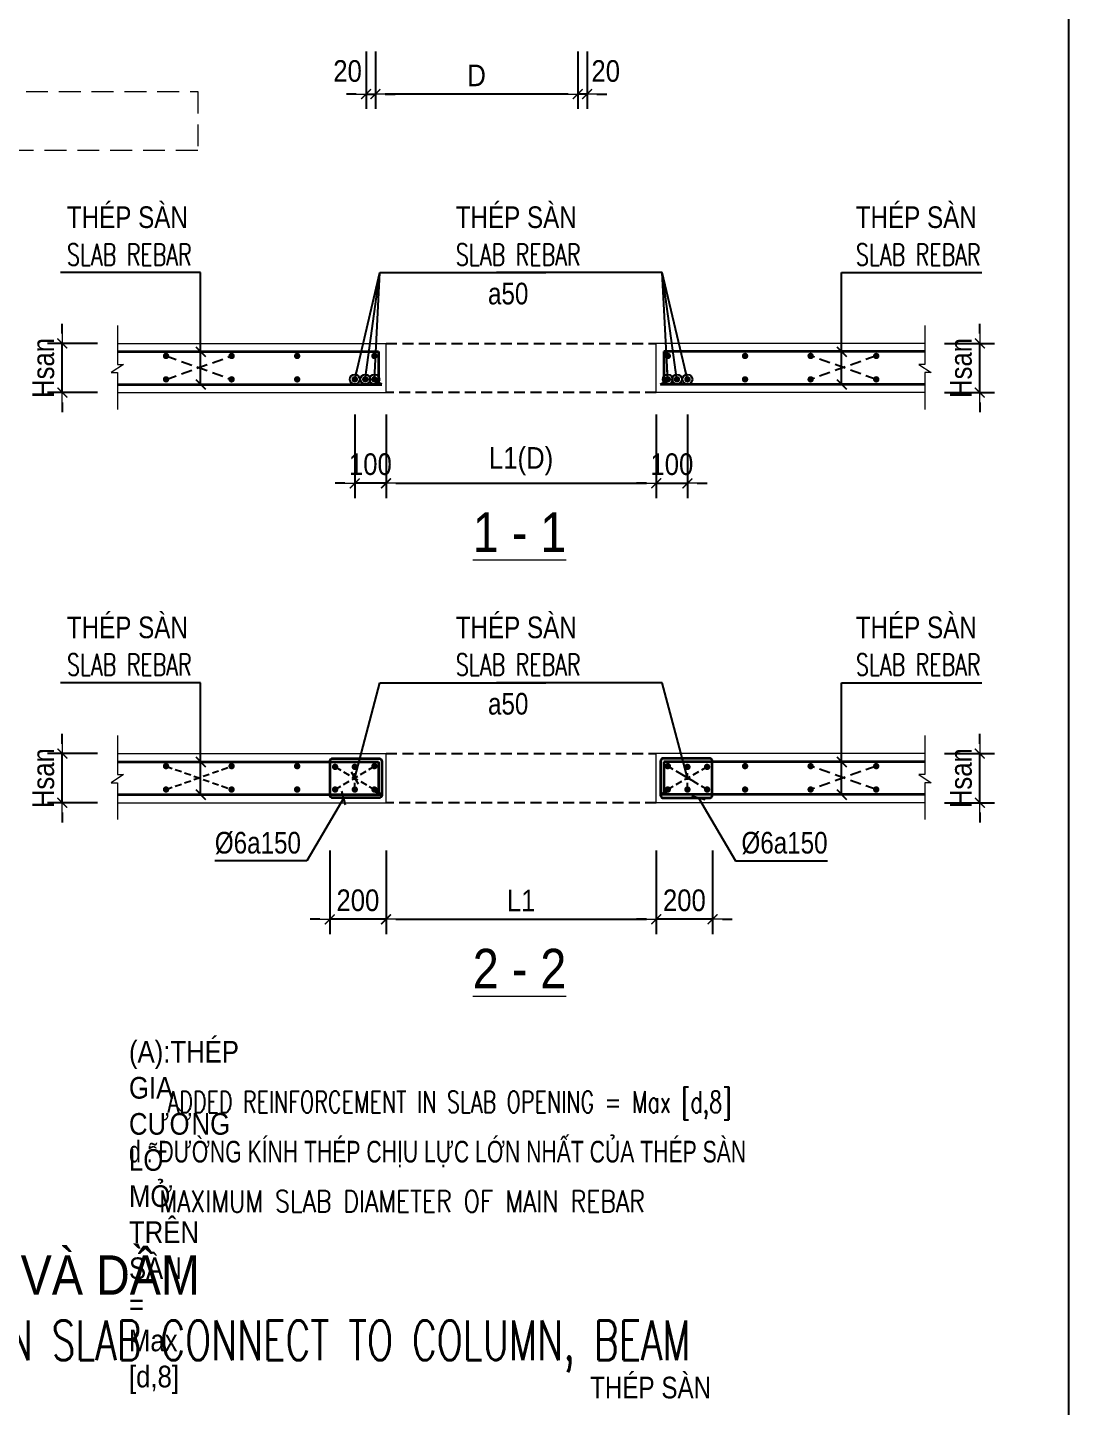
# Model space of a CAD drawing. Header units: millimetres. Extents: x 408913 to 1237273, y -191467 to -86666.
# Drawn here: x 616679 to 627254, y -171171 to -157161 of the extents above; entities that cross this region are included whole.
import ezdxf
from ezdxf.enums import TextEntityAlignment as Align

# ---------------------------------------------------------------- set-up
doc = ezdxf.new("R2010")
doc.units = ezdxf.units.MM
doc.header["$LTSCALE"] = 35
doc.header["$PDMODE"] = 3
doc.linetypes.add('HIDDEN', pattern=[9.525, 6.35, -3.175])
for name, color, linetype, lineweight in [('04HIDDEN', 8, 'HIDDEN', 20), ('NDC_S_BREAK-LINE', 1, 'Continuous', 15), ('NDC_S_CONTINUOUS', 3, 'Continuous', 20), ('NDC_S_DIM', 1, 'Continuous', 9), ('NDC_S_ENG TEXT', 2, 'Continuous', 9), ('NDC_S_REBAR', 4, 'Continuous', 35), ('NDC_S_VN TEXT', 7, 'Continuous', 9)]:
    doc.layers.add(name, color=color, linetype=linetype, lineweight=lineweight)
for name, color, linetype in [('9', 9, 'Continuous'), ('DIM', 1, 'Continuous'), ('STR.Dim_F-CL-B', 8, 'Continuous'), ('THEP', 4, 'Continuous')]:
    doc.layers.add(name, color=color, linetype=linetype)
doc.styles.add('NDC_ARIAL', font='arial.ttf', dxfattribs={"width": 0.85})
doc.styles.add('NDC_ROMANS', font='romans.shx', dxfattribs={"width": 0.8})
doc.dimstyles.new('NDC_1-100', dxfattribs={"dimscale": 100, "dimtxt": 2.2, "dimasz": 1, "dimexe": 1.5, "dimexo": 2, "dimgap": 0.8, "dimtad": 1, "dimdec": 0, "dimdsep": 46, "dimtxsty": 'NDC_ARIAL', "dimblk": 'DIMMARK', "dimcen": 49999.938995, "dimdle": 1.5, "dimclrd": 1, "dimclre": 1, "dimclrt": 3, "dimadec": 0, "dimazin": 0, "dimtfac": 1, "dimtdec": 0, "dimtix": 1, "dimtmove": 2, "dimatfit": 3, "dimfxl": 1, "dimarcsym": 0})

# ---------------------------------------------------------------- blocks, each defined once
blk = doc.blocks.new('DIMMARK')
at = {"layer": 'NDC_S_DIM', "color": 1}
blk.add_line((-1.5, 0), (1, 0), dxfattribs=at)
at = {"layer": 'NDC_S_DIM', "color": 2, "const_width": 0.15}
blk.add_lwpolyline([(-0.5, -0.5), (0.5, 0.5)], dxfattribs=at)
blk = doc.blocks.new('*D160')
at = {"layer": 'DEFPOINTS', "color": 0, "ltscale": 30, "transparency": 16777216}
for p in [(622270, -157204), (622364, -157204), (622270, -157837)]:
    blk.add_point(p, dxfattribs=at)
at = {"layer": 'DIM', "color": 1, "lineweight": -2, "ltscale": 30, "transparency": 16777216}
for p, q in [((622270, -157404), (622270, -157987)), ((622364, -157404), (622364, -157987)), ((622170, -157837), (622070, -157837)), ((622364, -157837), (622270, -157837)), ((622464, -157837), (622564, -157837))]:
    blk.add_line(p, q, dxfattribs=at)
at = {"layer": 'DIM', "color": 1, "lineweight": -2, "ltscale": 30, "transparency": 16777216, "xscale": 100, "yscale": 100, "zscale": 100}
blk.add_blockref('DIMMARK', (622270, -157837), dxfattribs=at)
at = {"layer": 'DIM', "color": 1, "lineweight": -2, "ltscale": 30, "transparency": 16777216, "xscale": 100, "yscale": 100, "zscale": 100, "rotation": 180}
blk.add_blockref('DIMMARK', (622364, -157837), dxfattribs=at)
at = {"layer": 'DIM', "color": 3, "ltscale": 30, "transparency": 16777216, "insert": (622553, -157604), "char_height": 220, "attachment_point": 5, "style": 'NDC_ARIAL'}
blk.add_mtext('20', dxfattribs=at)
blk = doc.blocks.new('*D164')
at = {"layer": 'DEFPOINTS', "color": 0, "ltscale": 30, "transparency": 16777216}
for p in [(620213, -157204), (622270, -157204), (620213, -157837)]:
    blk.add_point(p, dxfattribs=at)
at = {"layer": 'DIM', "color": 1, "lineweight": -2, "ltscale": 30, "transparency": 16777216}
for p, q in [((620213, -157404), (620213, -157987)), ((622270, -157404), (622270, -157987)), ((622170, -157837), (620313, -157837))]:
    blk.add_line(p, q, dxfattribs=at)
at = {"layer": 'DIM', "color": 1, "lineweight": -2, "ltscale": 30, "transparency": 16777216, "xscale": 100, "yscale": 100, "zscale": 100, "rotation": 180}
blk.add_blockref('DIMMARK', (620213, -157837), dxfattribs=at)
at = {"layer": 'DIM', "color": 1, "lineweight": -2, "ltscale": 30, "transparency": 16777216, "xscale": 100, "yscale": 100, "zscale": 100}
blk.add_blockref('DIMMARK', (622270, -157837), dxfattribs=at)
at = {"layer": 'DIM', "color": 3, "ltscale": 30, "transparency": 16777216, "insert": (621241, -157647), "char_height": 220, "attachment_point": 5, "style": 'NDC_ARIAL'}
blk.add_mtext('D', dxfattribs=at)
blk = doc.blocks.new('*D165')
at = {"layer": 'DEFPOINTS', "color": 0, "ltscale": 30, "transparency": 16777216}
for p in [(620119, -157204), (620213, -157204), (620213, -157837)]:
    blk.add_point(p, dxfattribs=at)
at = {"layer": 'DIM', "color": 1, "lineweight": -2, "ltscale": 30, "transparency": 16777216}
for p, q in [((620119, -157404), (620119, -157987)), ((620213, -157404), (620213, -157987)), ((620019, -157837), (619919, -157837)), ((620119, -157837), (620213, -157837)), ((620313, -157837), (620413, -157837))]:
    blk.add_line(p, q, dxfattribs=at)
at = {"layer": 'DIM', "color": 1, "lineweight": -2, "ltscale": 30, "transparency": 16777216, "xscale": 100, "yscale": 100, "zscale": 100}
blk.add_blockref('DIMMARK', (620119, -157837), dxfattribs=at)
at = {"layer": 'DIM', "color": 1, "lineweight": -2, "ltscale": 30, "transparency": 16777216, "xscale": 100, "yscale": 100, "zscale": 100, "rotation": 180}
blk.add_blockref('DIMMARK', (620213, -157837), dxfattribs=at)
at = {"layer": 'DIM', "color": 3, "ltscale": 30, "transparency": 16777216, "insert": (619930, -157604), "char_height": 220, "attachment_point": 5, "style": 'NDC_ARIAL'}
blk.add_mtext('20', dxfattribs=at)
blk = doc.blocks.new('*D178')
at = {"layer": 'DEFPOINTS', "color": 0, "ltscale": 30, "transparency": 16777216}
for p in [(617032, -160371), (617591, -160371), (617591, -160870)]:
    blk.add_point(p, dxfattribs=at)
at = {"layer": 'DIM', "color": 1, "lineweight": -2, "ltscale": 30, "transparency": 16777216}
for p, q in [((617032, -160271), (617032, -160171)), ((617391, -160371), (616882, -160371)), ((617032, -160870), (617032, -160371)), ((617391, -160870), (616882, -160870)), ((617032, -160970), (617032, -161070))]:
    blk.add_line(p, q, dxfattribs=at)
at = {"layer": 'DIM', "color": 1, "lineweight": -2, "ltscale": 30, "transparency": 16777216, "xscale": 100, "yscale": 100, "zscale": 100}
for p, rotation in [((617032, -160371), 270), ((617032, -160870), 90)]:
    blk.add_blockref('DIMMARK', p, dxfattribs=dict(at, rotation=rotation))
at = {"layer": 'DIM', "color": 3, "ltscale": 30, "transparency": 16777216, "insert": (616840, -160620), "char_height": 220, "attachment_point": 5, "rotation": 90, "style": 'NDC_ARIAL'}
blk.add_mtext('Hsan', dxfattribs=at)
blk = doc.blocks.new('*D179')
at = {"layer": 'DEFPOINTS', "color": 0, "ltscale": 30, "transparency": 16777216}
for p in [(625795, -160371), (626354, -160371), (625795, -160870)]:
    blk.add_point(p, dxfattribs=at)
at = {"layer": 'DIM', "color": 1, "lineweight": -2, "ltscale": 30, "transparency": 16777216}
for p, q in [((626354, -160271), (626354, -160171)), ((625995, -160371), (626504, -160371)), ((626354, -160870), (626354, -160371)), ((625995, -160870), (626504, -160870)), ((626354, -160970), (626354, -161070))]:
    blk.add_line(p, q, dxfattribs=at)
at = {"layer": 'DIM', "color": 1, "lineweight": -2, "ltscale": 30, "transparency": 16777216, "xscale": 100, "yscale": 100, "zscale": 100}
for p, rotation in [((626354, -160371), 270), ((626354, -160870), 90)]:
    blk.add_blockref('DIMMARK', p, dxfattribs=dict(at, rotation=rotation))
at = {"layer": 'DIM', "color": 3, "ltscale": 30, "transparency": 16777216, "insert": (626163, -160620), "char_height": 220, "attachment_point": 5, "rotation": 90, "style": 'NDC_ARIAL'}
blk.add_mtext('Hsan', dxfattribs=at)
blk = doc.blocks.new('*D180')
at = {"layer": 'DEFPOINTS', "color": 0, "ltscale": 30, "transparency": 16777216}
for p in [(620321, -160870), (623066, -160870), (623066, -161792)]:
    blk.add_point(p, dxfattribs=at)
at = {"layer": 'NDC_S_DIM', "color": 1, "lineweight": -2, "ltscale": 30, "transparency": 16777216}
for p, q in [((620321, -161092), (620321, -161942)), ((623066, -161092), (623066, -161942)), ((620421, -161792), (622966, -161792))]:
    blk.add_line(p, q, dxfattribs=at)
at = {"layer": 'NDC_S_DIM', "color": 1, "lineweight": -2, "ltscale": 30, "transparency": 16777216, "xscale": 100, "yscale": 100, "zscale": 100, "rotation": 180}
blk.add_blockref('DIMMARK', (620321, -161792), dxfattribs=at)
at = {"layer": 'NDC_S_DIM', "color": 1, "lineweight": -2, "ltscale": 30, "transparency": 16777216, "xscale": 100, "yscale": 100, "zscale": 100}
blk.add_blockref('DIMMARK', (623066, -161792), dxfattribs=at)
at = {"layer": 'NDC_S_DIM', "color": 3, "ltscale": 30, "transparency": 16777216, "insert": (621693, -161567), "char_height": 220, "attachment_point": 5, "style": 'NDC_ARIAL'}
blk.add_mtext('L1(D)', dxfattribs=at)
blk = doc.blocks.new('*D181')
at = {"layer": 'DEFPOINTS', "color": 0, "ltscale": 30, "transparency": 16777216}
for p in [(620003, -160736), (620321, -160870), (620003, -161792)]:
    blk.add_point(p, dxfattribs=at)
at = {"layer": 'NDC_S_DIM', "color": 1, "lineweight": -2, "ltscale": 30, "transparency": 16777216}
for p, q in [((620003, -161092), (620003, -161942)), ((620321, -161092), (620321, -161942)), ((619903, -161792), (619803, -161792)), ((620321, -161792), (620003, -161792)), ((620421, -161792), (620521, -161792))]:
    blk.add_line(p, q, dxfattribs=at)
at = {"layer": 'NDC_S_DIM', "color": 1, "lineweight": -2, "ltscale": 30, "transparency": 16777216, "xscale": 100, "yscale": 100, "zscale": 100}
blk.add_blockref('DIMMARK', (620003, -161792), dxfattribs=at)
at = {"layer": 'NDC_S_DIM', "color": 1, "lineweight": -2, "ltscale": 30, "transparency": 16777216, "xscale": 100, "yscale": 100, "zscale": 100, "rotation": 180}
blk.add_blockref('DIMMARK', (620321, -161792), dxfattribs=at)
at = {"layer": 'NDC_S_DIM', "color": 3, "ltscale": 30, "transparency": 16777216, "insert": (620162, -161599), "char_height": 220, "attachment_point": 5, "style": 'NDC_ARIAL'}
blk.add_mtext('100', dxfattribs=at)
blk = doc.blocks.new('*D272')
at = {"layer": 'DEFPOINTS', "color": 0, "ltscale": 30, "transparency": 16777216}
for p in [(617032, -164538), (617591, -164538), (617591, -165038)]:
    blk.add_point(p, dxfattribs=at)
at = {"layer": 'DIM', "color": 1, "lineweight": -2, "ltscale": 30, "transparency": 16777216}
for p, q in [((617032, -164438), (617032, -164338)), ((617391, -164538), (616882, -164538)), ((617032, -165038), (617032, -164538)), ((617391, -165038), (616882, -165038)), ((617032, -165138), (617032, -165238))]:
    blk.add_line(p, q, dxfattribs=at)
at = {"layer": 'DIM', "color": 1, "lineweight": -2, "ltscale": 30, "transparency": 16777216, "xscale": 100, "yscale": 100, "zscale": 100}
for p, rotation in [((617032, -164538), 270), ((617032, -165038), 90)]:
    blk.add_blockref('DIMMARK', p, dxfattribs=dict(at, rotation=rotation))
at = {"layer": 'DIM', "color": 3, "ltscale": 30, "transparency": 16777216, "insert": (616840, -164788), "char_height": 220, "attachment_point": 5, "rotation": 90, "style": 'NDC_ARIAL'}
blk.add_mtext('Hsan', dxfattribs=at)
blk = doc.blocks.new('*D273')
at = {"layer": 'DEFPOINTS', "color": 0, "ltscale": 30, "transparency": 16777216}
for p in [(625795, -164538), (626354, -164538), (625795, -165038)]:
    blk.add_point(p, dxfattribs=at)
at = {"layer": 'DIM', "color": 1, "lineweight": -2, "ltscale": 30, "transparency": 16777216}
for p, q in [((626354, -164438), (626354, -164338)), ((625995, -164538), (626504, -164538)), ((626354, -165038), (626354, -164538)), ((625995, -165038), (626504, -165038)), ((626354, -165138), (626354, -165238))]:
    blk.add_line(p, q, dxfattribs=at)
at = {"layer": 'DIM', "color": 1, "lineweight": -2, "ltscale": 30, "transparency": 16777216, "xscale": 100, "yscale": 100, "zscale": 100}
for p, rotation in [((626354, -164538), 270), ((626354, -165038), 90)]:
    blk.add_blockref('DIMMARK', p, dxfattribs=dict(at, rotation=rotation))
at = {"layer": 'DIM', "color": 3, "ltscale": 30, "transparency": 16777216, "insert": (626163, -164788), "char_height": 220, "attachment_point": 5, "rotation": 90, "style": 'NDC_ARIAL'}
blk.add_mtext('Hsan', dxfattribs=at)
blk = doc.blocks.new('*D274')
at = {"layer": 'DEFPOINTS', "color": 0, "ltscale": 30, "transparency": 16777216}
for p in [(620321, -165301), (623066, -165301), (623066, -166222)]:
    blk.add_point(p, dxfattribs=at)
at = {"layer": 'NDC_S_DIM', "color": 1, "lineweight": -2, "ltscale": 30, "transparency": 16777216}
for p, q in [((620321, -165522), (620321, -166372)), ((623066, -165522), (623066, -166372)), ((620421, -166222), (622966, -166222))]:
    blk.add_line(p, q, dxfattribs=at)
at = {"layer": 'NDC_S_DIM', "color": 1, "lineweight": -2, "ltscale": 30, "transparency": 16777216, "xscale": 100, "yscale": 100, "zscale": 100, "rotation": 180}
blk.add_blockref('DIMMARK', (620321, -166222), dxfattribs=at)
at = {"layer": 'NDC_S_DIM', "color": 1, "lineweight": -2, "ltscale": 30, "transparency": 16777216, "xscale": 100, "yscale": 100, "zscale": 100}
blk.add_blockref('DIMMARK', (623066, -166222), dxfattribs=at)
at = {"layer": 'NDC_S_DIM', "color": 3, "ltscale": 30, "transparency": 16777216, "insert": (621693, -166032), "char_height": 220, "attachment_point": 5, "style": 'NDC_ARIAL'}
blk.add_mtext('L1', dxfattribs=at)
blk = doc.blocks.new('*D275')
at = {"layer": 'DEFPOINTS', "color": 0, "ltscale": 30, "transparency": 16777216}
for p in [(619749, -165102), (620321, -165301), (619749, -166222)]:
    blk.add_point(p, dxfattribs=at)
at = {"layer": 'NDC_S_DIM', "color": 1, "lineweight": -2, "ltscale": 30, "transparency": 16777216}
for p, q in [((619749, -165522), (619749, -166372)), ((620321, -165522), (620321, -166372)), ((619649, -166222), (619549, -166222)), ((620321, -166222), (619749, -166222)), ((620421, -166222), (620521, -166222))]:
    blk.add_line(p, q, dxfattribs=at)
at = {"layer": 'NDC_S_DIM', "color": 1, "lineweight": -2, "ltscale": 30, "transparency": 16777216, "xscale": 100, "yscale": 100, "zscale": 100}
blk.add_blockref('DIMMARK', (619749, -166222), dxfattribs=at)
at = {"layer": 'NDC_S_DIM', "color": 1, "lineweight": -2, "ltscale": 30, "transparency": 16777216, "xscale": 100, "yscale": 100, "zscale": 100, "rotation": 180}
blk.add_blockref('DIMMARK', (620321, -166222), dxfattribs=at)
at = {"layer": 'NDC_S_DIM', "color": 3, "ltscale": 30, "transparency": 16777216, "insert": (620035, -166030), "char_height": 220, "attachment_point": 5, "style": 'NDC_ARIAL'}
blk.add_mtext('200', dxfattribs=at)
blk = doc.blocks.new('*D276')
at = {"layer": 'DEFPOINTS', "color": 0, "ltscale": 30, "transparency": 16777216}
for p in [(623383, -160736), (623066, -160870), (623383, -161792)]:
    blk.add_point(p, dxfattribs=at)
at = {"layer": 'NDC_S_DIM', "color": 1, "lineweight": -2, "ltscale": 30, "transparency": 16777216}
for p, q in [((623066, -161092), (623066, -161942)), ((623383, -161092), (623383, -161942)), ((622966, -161792), (622866, -161792)), ((623066, -161792), (623383, -161792)), ((623483, -161792), (623583, -161792))]:
    blk.add_line(p, q, dxfattribs=at)
at = {"layer": 'NDC_S_DIM', "color": 1, "lineweight": -2, "ltscale": 30, "transparency": 16777216, "xscale": 100, "yscale": 100, "zscale": 100}
blk.add_blockref('DIMMARK', (623066, -161792), dxfattribs=at)
at = {"layer": 'NDC_S_DIM', "color": 1, "lineweight": -2, "ltscale": 30, "transparency": 16777216, "xscale": 100, "yscale": 100, "zscale": 100, "rotation": 180}
blk.add_blockref('DIMMARK', (623383, -161792), dxfattribs=at)
at = {"layer": 'NDC_S_DIM', "color": 3, "ltscale": 30, "transparency": 16777216, "insert": (623225, -161599), "char_height": 220, "attachment_point": 5, "style": 'NDC_ARIAL'}
blk.add_mtext('100', dxfattribs=at)
blk = doc.blocks.new('*D277')
at = {"layer": 'DEFPOINTS', "color": 0, "ltscale": 30, "transparency": 16777216}
for p in [(623066, -165102), (623638, -165301), (623066, -166222)]:
    blk.add_point(p, dxfattribs=at)
at = {"layer": 'NDC_S_DIM', "color": 1, "lineweight": -2, "ltscale": 30, "transparency": 16777216}
for p, q in [((623066, -165522), (623066, -166372)), ((623638, -165522), (623638, -166372)), ((622966, -166222), (622866, -166222)), ((623638, -166222), (623066, -166222)), ((623738, -166222), (623838, -166222))]:
    blk.add_line(p, q, dxfattribs=at)
at = {"layer": 'NDC_S_DIM', "color": 1, "lineweight": -2, "ltscale": 30, "transparency": 16777216, "xscale": 100, "yscale": 100, "zscale": 100}
blk.add_blockref('DIMMARK', (623066, -166222), dxfattribs=at)
at = {"layer": 'NDC_S_DIM', "color": 1, "lineweight": -2, "ltscale": 30, "transparency": 16777216, "xscale": 100, "yscale": 100, "zscale": 100, "rotation": 180}
blk.add_blockref('DIMMARK', (623638, -166222), dxfattribs=at)
at = {"layer": 'NDC_S_DIM', "color": 3, "ltscale": 30, "transparency": 16777216, "insert": (623352, -166030), "char_height": 220, "attachment_point": 5, "style": 'NDC_ARIAL'}
blk.add_mtext('200', dxfattribs=at)

msp = doc.modelspace()

# ---------------------------------------------------------------- linework, layer by layer
at = {"layer": '04HIDDEN'}
msp.add_lwpolyline([(615663.3, -157811.8), (618407.8, -157811.8), (618407.8, -158410.1), (615663.3, -158410.1)], close=True, dxfattribs=at)
at = {"layer": '9', "linetype": 'HIDDEN', "ltscale": 0.5}
for p, q in [((620320.8, -160370.6), (623065.9, -160370.6)), ((618085.7, -160498), (618751.9, -160735.6)), ((618085.7, -160735.6), (618751.9, -160498)), ((625301.1, -160498), (624634.9, -160735.6)), ((625301.1, -160735.6), (624634.9, -160498)), ((623065.9, -160870.3), (620320.8, -160870.3)), ((620320.8, -164538.2), (623065.9, -164538.2)), ((625301.1, -164665.6), (624634.9, -164903.1)), ((625301.1, -164903.1), (624634.9, -164665.6)), ((623065.9, -165037.8), (620320.8, -165037.8))]:
    msp.add_line(p, q, dxfattribs=at)
at = {"layer": '9', "linetype": 'HIDDEN', "ltscale": 0.3}
for p, q in [((618085.7, -164665.6), (618751.9, -164903.1)), ((618085.7, -164903.1), (618751.9, -164665.6)), ((619803.6, -164903.1), (620202.8, -164665.6)), ((619803.6, -164672.9), (620203.2, -164903.1)), ((620003.4, -164903.1), (620003.4, -164672.9)), ((623583.1, -164672.9), (623183.5, -164903.1)), ((623583.1, -164903.1), (623183.9, -164665.6)), ((623383.3, -164903.1), (623383.3, -164672.9))]:
    msp.add_line(p, q, dxfattribs=at)
at = {"layer": 'NDC_S_BREAK-LINE'}
for points in [[(617591.2, -160188.2), (617591.2, -160583.9), (617653.7, -160583.9), (617528.8, -160667.3), (617591.2, -160667.3), (617591.2, -161040.3)], [(625795.5, -160188.2), (625795.5, -160583.9), (625733, -160583.9), (625858, -160667.3), (625795.5, -160667.3), (625795.5, -161040.3)], [(617591.2, -164355.8), (617591.2, -164751.5), (617653.7, -164751.5), (617528.8, -164834.8), (617591.2, -164834.8), (617591.2, -165207.8)], [(625795.5, -164355.8), (625795.5, -164751.5), (625733, -164751.5), (625858, -164834.8), (625795.5, -164834.8), (625795.5, -165207.8)]]:
    msp.add_lwpolyline(points, dxfattribs=at)
at = {"layer": 'NDC_S_CONTINUOUS', "linetype": 'ByBlock'}
for p, q in [((617591.2, -160370.6), (620320.8, -160370.6)), ((620320.8, -160870.3), (620320.8, -160370.6)), ((625795.5, -160370.6), (623065.9, -160370.6)), ((623065.9, -160870.3), (623065.9, -160370.6)), ((617591.2, -160870.3), (620320.8, -160870.3)), ((625795.5, -160870.3), (623065.9, -160870.3)), ((617591.2, -164538.2), (620320.8, -164538.2)), ((620320.8, -165037.8), (620320.8, -164538.2)), ((625795.5, -164538.2), (623065.9, -164538.2)), ((623065.9, -165037.8), (623065.9, -164538.2)), ((623065.9, -165037.8), (623065.9, -164538.2)), ((617591.2, -165037.8), (620320.8, -165037.8)), ((625795.5, -165037.8), (623065.9, -165037.8))]:
    msp.add_line(p, q, dxfattribs=at)
at = {"layer": 'NDC_S_REBAR'}
for p, q in [((617591.2, -160453.9), (620242.9, -160453.9)), ((620242.9, -160453.9), (620242.9, -160787)), ((625795.5, -160453.9), (623143.8, -160453.9)), ((623143.8, -160453.9), (623143.8, -160787)), ((617591.2, -160787), (620276.9, -160787)), ((620276.9, -160787), (620205.4, -160753.8)), ((623109.9, -160787), (623181.3, -160753.8)), ((625795.5, -160787), (623109.9, -160787)), ((617591.2, -164621.5), (620242.9, -164621.5)), ((620242.9, -164621.5), (620242.9, -164954.6)), ((625795.5, -164621.5), (623143.8, -164621.5)), ((623143.8, -164621.5), (623143.8, -164954.6)), ((623143.8, -164621.5), (623143.8, -164954.6)), ((617591.2, -164954.6), (620276.9, -164954.6)), ((620276.9, -164954.6), (620205.4, -164921.3)), ((623109.9, -164954.6), (623181.3, -164921.3)), ((625795.5, -164954.6), (623109.9, -164954.6))]:
    msp.add_line(p, q, dxfattribs=at)
for points in [[(619781.7, -164586.9), (620247.5, -164586.9, -0.4142136), (620277.5, -164616.9), (620277.5, -164959.2, -0.4142136), (620247.5, -164989.2), (619781.7, -164989.2, -0.4142136), (619751.7, -164959.2), (619751.7, -164616.9, -0.4142136)], [(623605, -164586.9), (623139.2, -164586.9, 0.4142136), (623109.2, -164616.9), (623109.2, -164959.2, 0.4142136), (623139.2, -164989.2), (623605, -164989.2, 0.4142136), (623635, -164959.2), (623635, -164616.9, 0.4142136)]]:
    msp.add_lwpolyline(points, format="xyb", close=True, dxfattribs=at)
at = {"layer": 'STR.Dim_F-CL-B'}
msp.add_line((627253.8, -130337.2), (627253.8, -186337.2), dxfattribs=at)
at = {"layer": 'THEP', "color": 3, "const_width": 32.4}
for points in [[(618069.5, -160498, -1), (618101.9, -160498, -1)], [(618735.7, -160498, -1), (618768.1, -160498, -1)], [(619401.9, -160498, -1), (619434.3, -160498, -1)], [(620186.7, -160498, -1), (620219, -160498, -1)], [(623200.1, -160498, 1), (623167.7, -160498, 1)], [(623984.8, -160498, 1), (623952.5, -160498, 1)], [(624651, -160498, 1), (624618.7, -160498, 1)], [(625317.3, -160498, 1), (625284.9, -160498, 1)], [(618069.5, -160735.6, -1), (618101.9, -160735.6, -1)], [(618735.7, -160735.6, -1), (618768.1, -160735.6, -1)], [(619401.9, -160735.6, -1), (619434.3, -160735.6, -1)], [(620019.6, -160735.6, 1), (619987.2, -160735.6, 1)], [(620126.1, -160735.6, 1), (620093.7, -160735.6, 1)], [(620187.1, -160735.6, -1), (620219.4, -160735.6, -1)], [(623199.7, -160735.6, 1), (623167.3, -160735.6, 1)], [(623260.6, -160735.6, -1), (623293, -160735.6, -1)], [(623367.1, -160735.6, -1), (623399.5, -160735.6, -1)], [(623984.8, -160735.6, 1), (623952.5, -160735.6, 1)], [(624651, -160735.6, 1), (624618.7, -160735.6, 1)], [(625317.3, -160735.6, 1), (625284.9, -160735.6, 1)], [(618069.5, -164665.6, -1), (618101.9, -164665.6, -1)], [(618735.7, -164665.6, -1), (618768.1, -164665.6, -1)], [(619401.9, -164665.6, -1), (619434.3, -164665.6, -1)], [(619819.8, -164672.9, -1), (619787.4, -164672.9, -1)], [(620019.6, -164672.9, -1), (619987.2, -164672.9, -1)], [(620186.7, -164665.6, -1), (620219, -164665.6, -1)], [(623200.1, -164665.6, 1), (623167.7, -164665.6, 1)], [(623367.1, -164672.9, 1), (623399.5, -164672.9, 1)], [(623566.9, -164672.9, 1), (623599.3, -164672.9, 1)], [(623984.8, -164665.6, 1), (623952.5, -164665.6, 1)], [(624651, -164665.6, 1), (624618.7, -164665.6, 1)], [(625317.3, -164665.6, 1), (625284.9, -164665.6, 1)], [(618069.5, -164903.1, -1), (618101.9, -164903.1, -1)], [(618735.7, -164903.1, -1), (618768.1, -164903.1, -1)], [(619401.9, -164903.1, -1), (619434.3, -164903.1, -1)], [(619819.8, -164903.1, 1), (619787.4, -164903.1, 1)], [(620019.6, -164903.1, 1), (619987.2, -164903.1, 1)], [(620187.1, -164903.1, -1), (620219.4, -164903.1, -1)], [(623199.7, -164903.1, 1), (623167.3, -164903.1, 1)], [(623367.1, -164903.1, -1), (623399.5, -164903.1, -1)], [(623566.9, -164903.1, -1), (623599.3, -164903.1, -1)], [(623984.8, -164903.1, 1), (623952.5, -164903.1, 1)], [(624651, -164903.1, 1), (624618.7, -164903.1, 1)], [(625317.3, -164903.1, 1), (625284.9, -164903.1, 1)]]:
    msp.add_lwpolyline(points, format="xyb", close=True, dxfattribs=at)

# ---------------------------------------------------------------- texts
at = {"layer": 'NDC_S_ENG TEXT', "style": 'NDC_ROMANS', "width": 0.7}
for s, height, p in [('SLAB REBAR', 220, (617078.4, -159577.9)), ('SLAB REBAR', 220, (621028.9, -159577.9)), ('SLAB REBAR', 220, (625093.2, -159577.9)), ('SLAB REBAR', 220, (617078.4, -163745.4)), ('SLAB REBAR', 220, (621028.9, -163745.4)), ('SLAB REBAR', 220, (625093.2, -163745.4)), ('DETAIL OF REBAR DEVELOPMENT LENGTH IN SLAB CONNECT TO COLUMN, BEAM', 400, (608524.3, -170699.6))]:
    msp.add_text(s, height=height, dxfattribs=at).set_placement(p)
at = {"layer": 'NDC_S_ENG TEXT', "insert": (618100, -167966.6), "char_height": 220, "width": 8986.985, "attachment_point": 1, "line_spacing_factor": 0.7, "style": 'NDC_ROMANS'}
msp.add_mtext('{\\W0.7;ADDED REINFORCEMENT IN SLAB OPENING = Max [d,8]}', dxfattribs=at)
at = {"layer": 'NDC_S_ENG TEXT', "insert": (618016.3, -168977.4), "char_height": 220, "width": 8958.293, "attachment_point": 1, "style": 'NDC_ROMANS'}
msp.add_mtext('MAXIMUM SLAB DIAMETER OF MAIN REBAR', dxfattribs=at)
at = {"layer": 'NDC_S_VN TEXT', "style": 'NDC_ARIAL'}
for s, height, width, p in [('THÉP SÀN', 220, 0.8, (617078.4, -159198.1)), ('THÉP SÀN', 220, 0.8, (621028.9, -159198.1)), ('THÉP SÀN', 220, 0.8, (625093.2, -159198.1)), ('a50', 220, 0.8, (621356.9, -159974)), ('THÉP SÀN', 220, 0.8, (617078.4, -163365.6)), ('THÉP SÀN', 220, 0.8, (621028.9, -163365.6)), ('THÉP SÀN', 220, 0.8, (625093.2, -163365.6)), ('a50', 220, 0.8, (621356.9, -164141.6)), ('%%C6a150', 220, 0.8, (618581.6, -165553.5)), ('%%C6a150', 220, 0.8, (623932, -165553.5)), ('■ CHI TIẾT NEO THÉP SÀN VÀO CỘT VÀ DẦM', 400, 0.85, (608141.8, -170036.3)), ('THÉP SÀN', 220, 0.8, (622394.2, -171089.7))]:
    msp.add_text(s, height=height, dxfattribs=dict(at, width=width)).set_placement(p)
at = {"layer": 'NDC_S_VN TEXT', "style": 'NDC_ARIAL', "width": 0.85}
for s, p in [('%%U1 - 1', (621677.4, -162288.4)), ('%%U2 - 2', (621677.4, -166718.8))]:
    msp.add_text(s, height=400, dxfattribs=at).set_placement(p, align=Align.MIDDLE)
at = {"layer": 'NDC_S_VN TEXT', "char_height": 220, "attachment_point": 1, "style": 'NDC_ARIAL'}
for s, insert, width in [('(A):THÉP GIA CƯỜNG LỖ MỞ TRÊN SÀN = Max [d,8]', (617709.3, -167457), 0.75), ('{\\W0.7;d : ĐƯỜNG KÍNH THÉP CHỊU LỰC LỚN NHẤT CỦA THÉP SÀN}', (617709.3, -168472.6), 7685.269)]:
    msp.add_mtext(s, dxfattribs=dict(at, insert=insert, width=width))

# ---------------------------------------------------------------- dimensions: what is measured, and where the dimension line sits
at = {"layer": 'DIM', "ltscale": 30}
dim = msp.add_linear_dim(base=(620212.9, -157837.1), p1=(620119.2, -157204.2), p2=(620212.9, -157204.2), angle=180, text='20', dimstyle='NDC_1-100', dxfattribs=at)
dim.commit()
dim.dimension.update_dxf_attribs({"geometry": '*D165', "text_midpoint": (619929.9, -157603.8), "dimtype": 160})
dim = msp.add_linear_dim(base=(620212.9, -157837.1), p1=(622269.9, -157204.2), p2=(620212.9, -157204.2), text='D', dimstyle='NDC_1-100', dxfattribs=at)
dim.commit()
dim.dimension.update_dxf_attribs({"geometry": '*D164', "text_midpoint": (621241.4, -157647.1)})
dim = msp.add_linear_dim(base=(622269.9, -157837.1), p1=(622363.7, -157204.2), p2=(622269.9, -157204.2), text='20', dimstyle='NDC_1-100', dxfattribs=at)
dim.commit()
dim.dimension.update_dxf_attribs({"geometry": '*D160', "text_midpoint": (622552.9, -157603.8), "dimtype": 160})
for base, p1, p2, picture, middle in [((617032.3, -160370.6), (617591.2, -160870.3), (617591.2, -160370.6), '*D178', (616840.5, -160620.5)), ((626354.5, -160370.6), (625795.5, -160870.3), (625795.5, -160370.6), '*D179', (626162.7, -160620.5)), ((617032.3, -164538.2), (617591.2, -165037.8), (617591.2, -164538.2), '*D272', (616840.5, -164788)), ((626354.5, -164538.2), (625795.5, -165037.8), (625795.5, -164538.2), '*D273', (626162.7, -164788))]:
    dim = msp.add_linear_dim(base=base, p1=p1, p2=p2, angle=90, text='Hsan', dimstyle='NDC_1-100', dxfattribs=at)
    dim.commit()
    dim.dimension.update_dxf_attribs({"geometry": picture, "text_midpoint": middle})
at = {"layer": 'NDC_S_DIM', "ltscale": 30}
for base, p1, p2, text, picture, middle in [((620003.4, -161791.6), (620320.8, -160870.3), (620003.4, -160735.6), '100', '*D181', (620162.1, -161599.2)), ((623065.9, -161791.6), (620320.8, -160870.3), (623065.9, -160870.3), 'L1(D)', '*D180', (621693.4, -161567.4)), ((619748.6, -166222), (620320.8, -165300.7), (619748.6, -165101.8), '200', '*D275', (620034.7, -166029.7)), ((623065.9, -166222), (623638.1, -165300.7), (623065.9, -165101.8), '200', '*D277', (623352, -166029.7)), ((623065.9, -166222), (620320.8, -165300.7), (623065.9, -165300.7), 'L1', '*D274', (621693.4, -166031.6))]:
    dim = msp.add_linear_dim(base=base, p1=p1, p2=p2, text=text, dimstyle='NDC_1-100', override={"dimfxl": 7, "dimfxlon": 1, "dimarcsym": 1}, dxfattribs=at)
    dim.commit()
    dim.dimension.update_dxf_attribs({"geometry": picture, "text_midpoint": middle})
dim = msp.add_linear_dim(base=(623383.3, -161791.6), p1=(623065.9, -160870.3), p2=(623383.3, -160735.6), angle=180, text='100', dimstyle='NDC_1-100', override={"dimfxl": 7, "dimfxlon": 1, "dimarcsym": 1}, dxfattribs=at)
dim.commit()
dim.dimension.update_dxf_attribs({"geometry": '*D276', "text_midpoint": (623224.6, -161599.2)})

# ---------------------------------------------------------------- leaders
for points, override in [([(618437, -160787), (618437, -159650.3), (617011.9, -159650.3)], {"dimgap": 0.8, "dimtad": 0, "dimldrblk": 'Oblique', "dimfxl": 7, "dimfxlon": 1, "dimarcsym": 1}), ([(618437, -160453.9), (618437, -159650.3), (617011.9, -159650.3)], {"dimgap": 0.8, "dimtad": 0, "dimldrblk": 'Oblique', "dimfxl": 7, "dimfxlon": 1, "dimarcsym": 1}), ([(620003.4, -160735.6), (620259.1, -159650.3), (621943.4, -159650.3)], {"dimgap": 0.8, "dimtad": 0, "dimldrblk": 'DotBlank', "dimfxl": 7, "dimfxlon": 1, "dimarcsym": 1}), ([(620109.9, -160735.6), (620259.1, -159650.3)], {"dimgap": 0.8, "dimtad": 0, "dimldrblk": 'DotBlank', "dimfxl": 7, "dimfxlon": 1, "dimarcsym": 1}), ([(620203.2, -160735.6), (620259.1, -159650.3)], {"dimgap": 0.8, "dimtad": 0, "dimldrblk": 'DotBlank', "dimfxl": 7, "dimfxlon": 1, "dimarcsym": 1}), ([(623383.3, -160735.6), (623127.7, -159650.3), (621443.3, -159650.3)], {"dimgap": 0.8, "dimtad": 0, "dimldrblk": 'DotBlank', "dimfxl": 7, "dimfxlon": 1, "dimarcsym": 1}), ([(623276.8, -160735.6), (623127.7, -159650.3)], {"dimgap": 0.8, "dimtad": 0, "dimldrblk": 'DotBlank', "dimfxl": 7, "dimfxlon": 1, "dimarcsym": 1}), ([(623183.5, -160735.6), (623127.7, -159650.3)], {"dimgap": 0.8, "dimtad": 0, "dimldrblk": 'DotBlank', "dimfxl": 7, "dimfxlon": 1, "dimarcsym": 1}), ([(624949.8, -160787), (624949.8, -159650.3), (626374.8, -159650.3)], {"dimgap": 0.8, "dimtad": 0, "dimldrblk": 'Oblique', "dimfxl": 7, "dimfxlon": 1, "dimarcsym": 1}), ([(624949.8, -160453.9), (624949.8, -159650.3), (626374.8, -159650.3)], {"dimgap": 0.8, "dimtad": 0, "dimldrblk": 'Oblique', "dimfxl": 7, "dimfxlon": 1, "dimarcsym": 1}), ([(618437, -164954.6), (618437, -163817.9), (617011.9, -163817.9)], {"dimgap": 0.8, "dimtad": 0, "dimldrblk": 'Oblique', "dimfxl": 7, "dimfxlon": 1, "dimarcsym": 1}), ([(618437, -164621.5), (618437, -163817.9), (617011.9, -163817.9)], {"dimgap": 0.8, "dimtad": 0, "dimldrblk": 'Oblique', "dimfxl": 7, "dimfxlon": 1, "dimarcsym": 1}), ([(620003.2, -164784.3), (620259.1, -163817.9), (621943.4, -163817.9)], {"dimtad": 0, "dimldrblk": 'Oblique', "dimfxl": 7, "dimfxlon": 1, "dimarcsym": 1}), ([(623383.5, -164784.3), (623127.7, -163817.9), (621443.3, -163817.9)], {"dimtad": 0, "dimldrblk": 'Oblique', "dimfxl": 7, "dimfxlon": 1, "dimarcsym": 1}), ([(624949.8, -164954.6), (624949.8, -163817.9), (626374.8, -163817.9)], {"dimgap": 0.8, "dimtad": 0, "dimldrblk": 'Oblique', "dimfxl": 7, "dimfxlon": 1, "dimarcsym": 1}), ([(624949.8, -164621.5), (624949.8, -163817.9), (626374.8, -163817.9)], {"dimgap": 0.8, "dimtad": 0, "dimldrblk": 'Oblique', "dimfxl": 7, "dimfxlon": 1, "dimarcsym": 1}), ([(619890.9, -164989.2), (619516.5, -165627.3), (618581.6, -165627.3)], {"dimtad": 0, "dimldrblk": 'Oblique', "dimfxl": 7, "dimfxlon": 1, "dimarcsym": 1}), ([(623495.8, -164989.2), (623870.2, -165627.3), (624805.2, -165627.3)], {"dimtad": 0, "dimldrblk": 'Oblique', "dimfxl": 7, "dimfxlon": 1, "dimarcsym": 1})]:
    msp.add_leader(points, dimstyle='NDC_1-100', override=override, dxfattribs=at)

doc.saveas('drawing.dxf')
